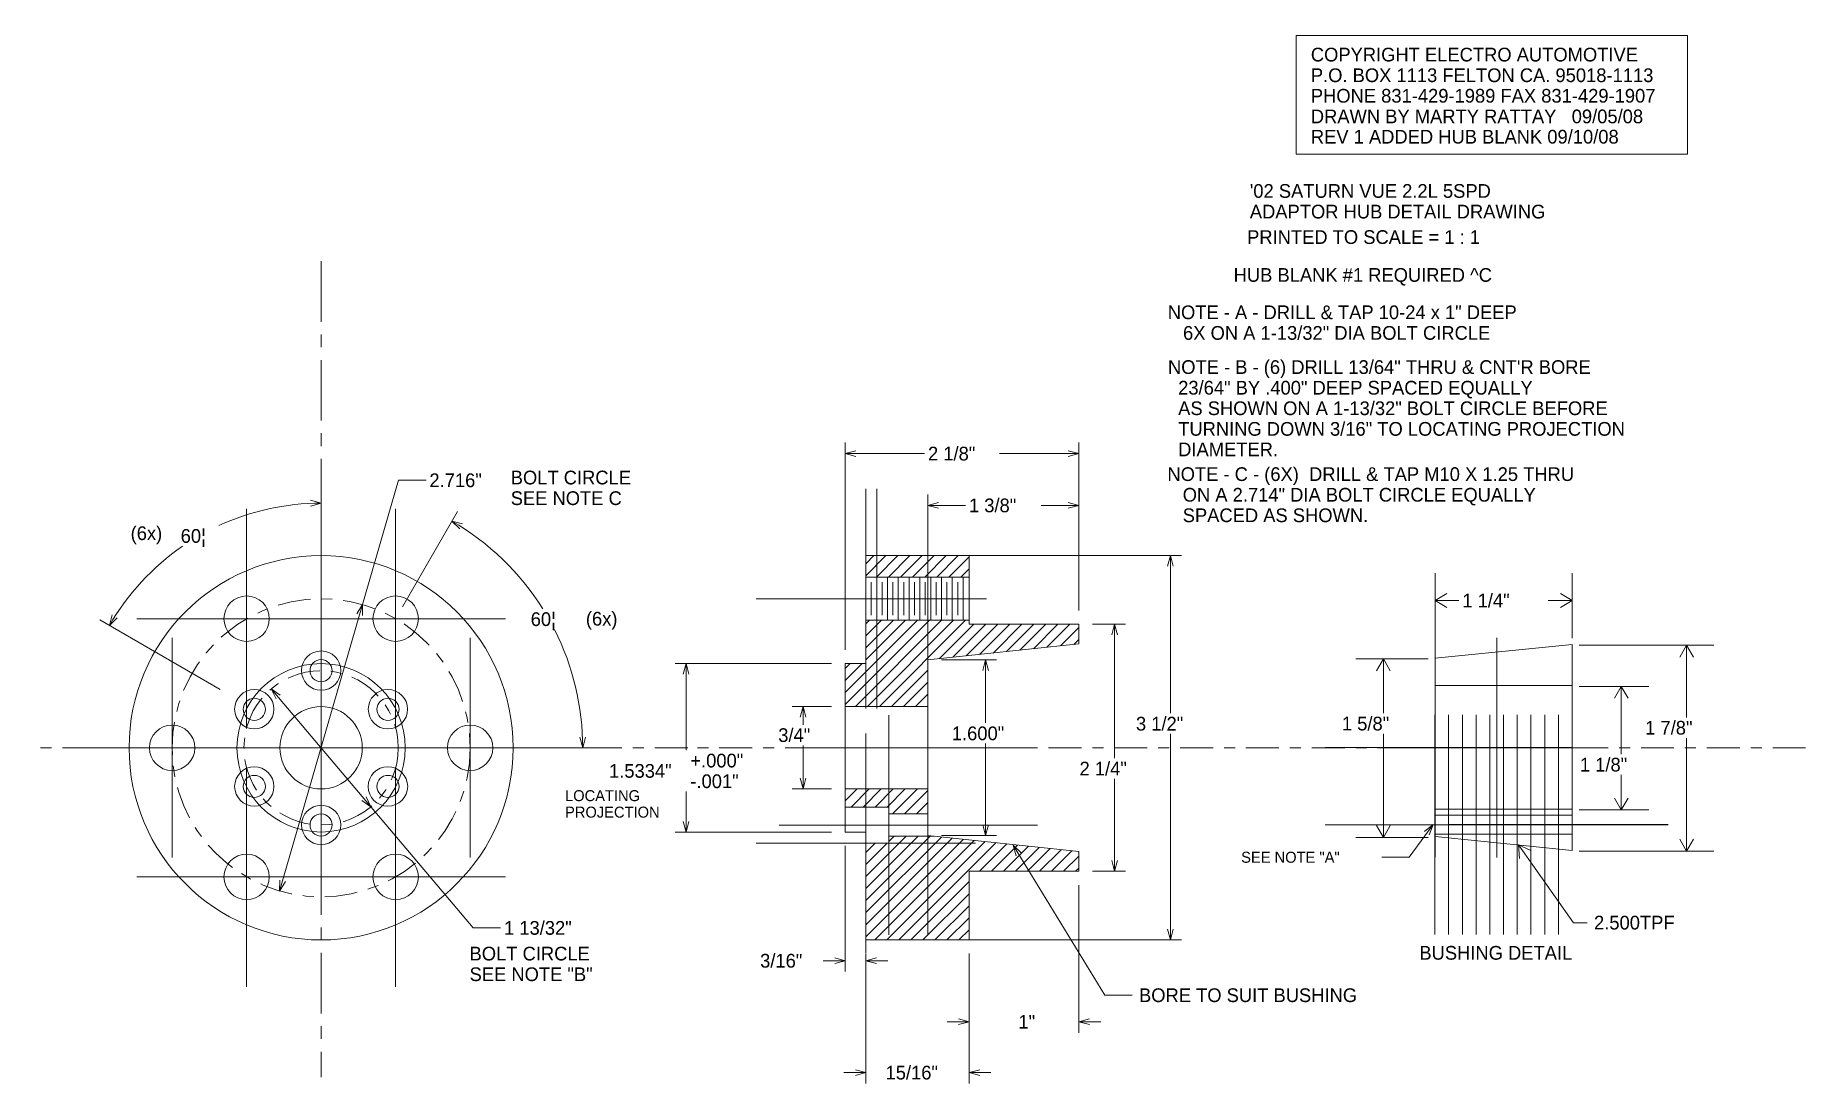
# Model space of a CAD drawing. Header units: inches. Extents: x -2.6 to 13.5, y -3.1 to 6.5.
import ezdxf

# ---------------------------------------------------------------- set-up
doc = ezdxf.new("R2010")
doc.units = ezdxf.units.IN
doc.header["$MEASUREMENT"] = 0
doc.header["$PDMODE"] = 2
doc.header["$PDSIZE"] = -2
for name, pattern in [('CENTER2', [0.5, 0.3, -0.075, 0.05, -0.075]), ('CENTERD', [0.4844, 0.2969, -0.0625, 0.0625, -0.0625]), ('GC   6', [0.5, 0.3, -0.075, 0.05, -0.075])]:
    doc.linetypes.add(name, pattern=pattern)
for name, color, linetype in [('DIMENSIONS', 7, 'Continuous'), ('HUB', 7, 'Continuous'), ('PARTS', 7, 'Continuous'), ('TERMBLOCK', 7, 'Continuous')]:
    doc.layers.add(name, color=color, linetype=linetype)
doc.styles.add('ENGINEER', font='ENGINEER.SHX', dxfattribs={"height": 0.2})
pattern_1 = [(45, (0, 0), (-0.0548008, 0.0548008), [6200])]

msp = doc.modelspace()

# ---------------------------------------------------------------- hatches: boundary and pattern name
at = {"layer": 'DIMENSIONS', "linetype": 'Continuous', "lineweight": 18}
h = msp.add_hatch(dxfattribs=at)
h.set_pattern_fill('ANSI31', color=93, scale=0.62, style=0, pattern_type=2)
h.set_pattern_definition(pattern_1)
h.paths.add_polyline_path([(4.965, 1.75), (4.965, 1.555), (5.064, 1.555), (5.162, 1.555), (5.26, 1.555), (5.359, 1.555), (5.457, 1.555), (5.556, 1.555), (5.654, 1.555), (5.752, 1.555), (5.851, 1.555), (5.905, 1.555), (5.905, 1.75)])
h = msp.add_hatch(dxfattribs=at)
h.set_pattern_fill('ANSI31', color=93, scale=0.62, style=0, pattern_type=2)
h.set_pattern_definition(pattern_1)
h.paths.add_polyline_path([(4.965, 1.161), (4.965, 0.767), (4.777, 0.767), (4.777, 0.375), (5.53, 0.375), (5.53, 0.8), (6.905, 0.946), (6.905, 1.125), (5.905, 1.125), (5.905, 1.161), (5.851, 1.161), (5.752, 1.161), (5.654, 1.161), (5.556, 1.161), (5.457, 1.161), (5.359, 1.161), (5.26, 1.161), (5.162, 1.161), (5.064, 1.161)])
h = msp.add_hatch(dxfattribs=at)
h.set_pattern_fill('ANSI31', color=93, scale=0.62, style=0, pattern_type=2)
h.set_pattern_definition(pattern_1)
h.paths.add_polyline_path([(4.965, -0.869), (4.965, -1.75), (5.905, -1.75), (5.905, -1.125), (6.905, -1.125), (6.905, -0.946), (5.585, -0.806), (5.175, -0.806), (5.175, -0.869)])
at = {"layer": 'HUB', "linetype": 'Continuous', "lineweight": 18}
h = msp.add_hatch(dxfattribs=at)
h.set_pattern_fill('ANSI31', color=93, scale=0.62, style=0, pattern_type=2)
h.set_pattern_definition(pattern_1)
h.paths.add_polyline_path([(4.777, -0.375), (4.777, -0.54), (5.175, -0.54), (5.175, -0.603), (5.53, -0.603), (5.53, -0.375)])

# ---------------------------------------------------------------- linework, layer by layer
at = {"layer": 'DIMENSIONS', "color": 93, "linetype": 'Continuous', "lineweight": 18}
for p, q in [((8.887, 6.488), (12.454, 6.488)), ((8.887, 5.408), (8.887, 6.488)), ((12.454, 6.488), (12.454, 5.408)), ((12.454, 5.408), (8.887, 5.408)), ((4.777, 0.892), (4.777, 2.78)), ((6.905, 1.25), (6.905, 2.78)), ((4.777, 2.68), (4.874, 2.706)), ((4.777, 2.68), (4.874, 2.654)), ((4.777, 2.68), (5.5, 2.68)), ((6.182, 2.68), (6.905, 2.68)), ((6.905, 2.68), (6.809, 2.706)), ((6.905, 2.68), (6.809, 2.654)), ((-0.378, -1.305), (0.706, 2.437)), ((0.706, 2.437), (0.956, 2.437)), ((0, 1.062), (0, 2.328)), ((5.53, 0.925), (5.53, 2.308)), ((6.905, 1.25), (6.905, 2.308)), ((0, 2.228), (-0.097, 2.254)), ((0, 2.228), (-0.097, 2.202)), ((0.742, 1.285), (1.242, 2.151)), ((5.53, 2.208), (5.627, 2.234)), ((5.53, 2.208), (5.627, 2.182)), ((5.53, 2.208), (5.873, 2.208)), ((6.562, 2.208), (6.905, 2.208)), ((6.905, 2.208), (6.809, 2.234)), ((6.905, 2.208), (6.809, 2.182)), ((1.192, 2.064), (1.289, 2.039)), ((1.192, 2.064), (1.263, 1.994)), ((5.84, 1.75), (7.84, 1.75)), ((5.905, 1.75), (5.905, 1.125)), ((7.74, 1.75), (7.715, 1.653)), ((7.74, 1.75), (7.766, 1.653)), ((7.74, 0.314), (7.74, 1.75)), ((10.152, 0.872), (10.152, 1.591)), ((11.402, 0.997), (11.402, 1.591)), ((0.378, 1.305), (0.326, 1.219)), ((0.378, 1.305), (0.376, 1.205)), ((10.152, 1.341), (10.26, 1.404)), ((10.152, 1.341), (10.26, 1.279)), ((10.152, 1.341), (10.37, 1.341)), ((11.183, 1.341), (11.402, 1.341)), ((11.402, 1.341), (11.294, 1.404)), ((11.402, 1.341), (11.294, 1.279)), ((-0.92, 0.531), (-2.016, 1.164)), ((-1.929, 1.114), (-1.903, 1.21)), ((-1.929, 1.114), (-1.859, 1.185)), ((7.03, 1.125), (7.331, 1.125)), ((7.231, 1.125), (7.205, 1.028)), ((7.231, 1.125), (7.257, 1.028)), ((7.231, -0.095), (7.231, 1.125)), ((10.089, 0.809), (9.431, 0.809)), ((9.681, 0.809), (9.618, 0.701)), ((9.681, 0.809), (9.743, 0.701)), ((9.681, 0.315), (9.681, 0.809)), ((10.152, 0.816), (11.402, 0.941)), ((10.152, 0.003), (10.152, 0.816)), ((11.402, 0.003), (11.402, 0.941)), ((11.464, 0.934), (12.694, 0.934)), ((12.444, 0.934), (12.382, 0.826)), ((12.444, 0.934), (12.507, 0.826)), ((12.444, 0.277), (12.444, 0.934)), ((4.652, 0.767), (3.226, 0.767)), ((3.326, 0.767), (3.3, 0.67)), ((3.326, 0.767), (3.352, 0.67)), ((3.326, -0.023), (3.326, 0.767)), ((5.655, 0.8), (6.155, 0.8)), ((6.055, 0.8), (6.03, 0.703)), ((6.055, 0.8), (6.081, 0.703)), ((6.055, 0.226), (6.055, 0.8)), ((-0.454, 0.537), (-0.372, 0.48)), ((-0.454, 0.537), (-0.411, 0.447)), ((-0.454, 0.537), (1.386, -1.64)), ((10.154, 0.566), (11.402, 0.566)), ((11.464, 0.559), (12.099, 0.559)), ((11.849, 0.559), (11.787, 0.451)), ((11.849, 0.559), (11.912, 0.451)), ((11.849, -0.059), (11.849, 0.559)), ((4.652, 0.375), (4.292, 0.375)), ((4.392, 0.375), (4.366, 0.278)), ((4.392, 0.375), (4.417, 0.278)), ((4.392, 0.209), (4.392, 0.375)), ((1.483, 0), (2.484, 0)), ((2.384, 0), (2.358, 0.097)), ((2.384, 0), (2.41, 0.097)), ((4.392, -0.375), (4.392, 0.022)), ((6.055, -0.8), (6.055, 0.038)), ((7.74, -1.75), (7.74, 0.126)), ((9.681, -0.816), (9.681, 0.126)), ((10.152, -0.809), (10.152, 0.003)), ((10.152, 0.003), (11.402, 0.003)), ((11.402, 0.003), (11.402, -0.934)), ((12.444, -0.941), (12.444, 0.089)), ((4.392, -0.375), (4.366, -0.278)), ((4.392, -0.375), (4.417, -0.278)), ((7.231, -1.125), (7.231, -0.283)), ((11.849, -0.566), (11.849, -0.247)), ((0.454, -0.537), (0.372, -0.48)), ((0.454, -0.537), (0.411, -0.447)), ((3.326, -0.767), (3.326, -0.399)), ((4.652, -0.375), (4.292, -0.375)), ((11.849, -0.566), (11.787, -0.458)), ((11.849, -0.566), (11.912, -0.458)), ((10.152, -0.559), (11.402, -0.559)), ((10.152, -0.614), (11.402, -0.614)), ((11.464, -0.566), (12.099, -0.566)), ((4.652, -0.767), (3.226, -0.767)), ((3.326, -0.767), (3.3, -0.67)), ((3.326, -0.767), (3.352, -0.67)), ((5.655, -0.8), (6.155, -0.8)), ((6.055, -0.8), (6.03, -0.703)), ((6.055, -0.8), (6.081, -0.703)), ((9.681, -0.816), (9.618, -0.708)), ((9.681, -0.816), (9.743, -0.708)), ((10.134, -0.699), (9.916, -0.997)), ((10.134, -0.699), (10.056, -0.761)), ((10.134, -0.699), (10.098, -0.792)), ((10.152, -0.786), (11.402, -0.786)), ((4.777, -0.892), (4.777, -2.039)), ((6.306, -0.887), (6.379, -0.956)), ((6.306, -0.887), (6.334, -0.983)), ((6.306, -0.887), (7.142, -2.253)), ((10.089, -0.816), (9.431, -0.816)), ((10.152, -0.809), (11.402, -0.934)), ((10.911, -0.883), (11.025, -0.935)), ((10.911, -0.883), (10.923, -1.008)), ((10.911, -0.883), (11.414, -1.593)), ((11.464, -0.941), (12.694, -0.941)), ((12.444, -0.941), (12.382, -0.833)), ((12.444, -0.941), (12.507, -0.833)), ((5.905, -1.75), (5.905, -1.125)), ((7.03, -1.125), (7.331, -1.125)), ((7.231, -1.125), (7.205, -1.028)), ((7.231, -1.125), (7.257, -1.028)), ((9.916, -0.997), (9.666, -0.997)), ((-0.378, -1.305), (-0.376, -1.205)), ((-0.378, -1.305), (-0.326, -1.219)), ((6.905, -1.25), (6.905, -2.595)), ((11.414, -1.593), (11.539, -1.593)), ((1.386, -1.64), (1.636, -1.64)), ((5.84, -1.75), (7.84, -1.75)), ((7.74, -1.75), (7.715, -1.653)), ((7.74, -1.75), (7.766, -1.653)), ((4.777, -1.939), (4.681, -1.913)), ((4.965, -1.875), (4.965, -2.039)), ((4.965, -1.875), (4.965, -3.058)), ((4.965, -1.939), (5.062, -1.913)), ((5.905, -1.875), (5.905, -3.058)), ((5.905, -1.875), (5.905, -2.595)), ((4.777, -1.939), (4.577, -1.939)), ((4.777, -1.939), (4.681, -1.965)), ((4.965, -1.939), (5.062, -1.965)), ((4.965, -1.939), (5.165, -1.939)), ((7.142, -2.253), (7.392, -2.253)), ((5.905, -2.495), (5.705, -2.495)), ((5.905, -2.495), (5.809, -2.469)), ((5.905, -2.495), (5.809, -2.521)), ((6.905, -2.495), (7.002, -2.469)), ((6.905, -2.495), (7.002, -2.521)), ((6.905, -2.495), (7.105, -2.495)), ((4.965, -2.958), (4.765, -2.958)), ((4.965, -2.958), (4.869, -2.932)), ((4.965, -2.958), (4.869, -2.984)), ((5.905, -2.958), (6.002, -2.932)), ((5.905, -2.958), (6.002, -2.984)), ((5.905, -2.958), (6.105, -2.958))]:
    msp.add_line(p, q, dxfattribs=at)
at = {"layer": 'DIMENSIONS', "color": 93, "linetype": 'GC   6', "lineweight": 18}
for p, q in [((10.401, -0.701), (10.401, -0.614)), ((10.651, -0.701), (10.651, -0.614)), ((10.901, -0.701), (10.901, -0.614)), ((11.151, -0.701), (11.151, -0.614)), ((10.151, -0.701), (11.402, -0.701)), ((10.276, -0.701), (10.276, -0.646)), ((10.276, -0.701), (10.276, -0.755)), ((10.401, -0.701), (10.401, -0.787)), ((10.526, -0.701), (10.526, -0.646)), ((10.526, -0.701), (10.526, -0.755)), ((10.651, -0.701), (10.651, -0.787)), ((10.776, -0.701), (10.776, -0.646)), ((10.776, -0.701), (10.776, -0.755)), ((10.901, -0.701), (10.901, -0.787)), ((11.026, -0.701), (11.026, -0.646)), ((11.026, -0.701), (11.026, -0.755)), ((11.151, -0.701), (11.151, -0.787)), ((11.276, -0.701), (11.276, -0.646)), ((11.276, -0.701), (11.276, -0.755))]:
    msp.add_line(p, q, dxfattribs=at)
at = {"layer": 'DIMENSIONS', "color": 93, "linetype": 'Continuous', "lineweight": 18}
for centre, radius in [((0, 0.703), 0.179), ((0, 0.703), 0.101), ((-0.609, 0.351), 0.179), ((0.609, 0.351), 0.179), ((-0.609, 0.351), 0.101), ((0, 0), 0.375), ((0.609, 0.351), 0.101), ((-0.609, -0.352), 0.179), ((-0.609, -0.352), 0.101), ((0.609, -0.352), 0.18), ((0.609, -0.352), 0.101), ((0, -0.703), 0.179), ((0, -0.703), 0.101)]:
    msp.add_circle(centre, radius, dxfattribs=at)
at = {"layer": 'DIMENSIONS', "color": 93, "linetype": 'GC   6', "lineweight": 18}
msp.add_circle((0, 0), 0.703, dxfattribs=at)
at = {"layer": 'DIMENSIONS', "color": 93, "linetype": 'Continuous', "lineweight": 18}
for radius, start, end in [(2.228, 90, 114.7409), (2.384, 32.0603, 60), (2.228, 124.5288, 150), (2.384, 0, 26.87)]:
    msp.add_arc((0, 0), radius, start, end, dxfattribs=at)
for p in [(5.53, 0), (10.152, 0.003), (10.152, 0.003), (10.152, 0.003), (10.714, 0), (10.714, 0), (10.151, -0.701), (10.276, -0.701), (10.401, -0.701), (10.401, -0.701), (10.526, -0.701), (10.526, -0.701), (10.651, -0.701), (10.651, -0.701), (10.651, -0.701), (10.776, -0.701), (10.901, -0.701), (10.901, -0.701), (11.026, -0.701), (11.151, -0.701), (11.151, -0.701), (11.276, -0.701), (11.277, -0.7), (11.277, -0.7), (11.277, -0.7), (11.277, -0.7)]:
    msp.add_point(p, dxfattribs=at)
at = {"layer": 'DIMENSIONS', "color": 8, "linetype": 'Continuous', "lineweight": 18}
msp.add_point((5.175, -0.704), dxfattribs=at)
at = {"layer": 'HUB', "color": 93, "linetype": 'Continuous', "lineweight": 18}
for p, q in [((4.965, 0.767), (4.965, 1.75)), ((4.965, 1.75), (5.905, 1.75)), ((4.965, 1.555), (5.905, 1.555)), ((5.014, 1.508), (5.014, 1.208)), ((5.064, 1.555), (5.064, 1.161)), ((5.113, 1.508), (5.113, 1.208)), ((5.162, 1.555), (5.162, 1.161)), ((5.211, 1.508), (5.211, 1.208)), ((5.26, 1.555), (5.26, 1.161)), ((5.31, 1.508), (5.31, 1.208)), ((5.359, 1.555), (5.359, 1.161)), ((5.408, 1.508), (5.408, 1.208)), ((5.457, 1.555), (5.457, 1.161)), ((5.506, 1.508), (5.506, 1.208)), ((5.556, 1.555), (5.556, 1.161)), ((5.605, 1.508), (5.605, 1.208)), ((5.654, 1.555), (5.654, 1.161)), ((5.703, 1.508), (5.703, 1.208)), ((5.752, 1.555), (5.752, 1.161)), ((5.802, 1.508), (5.802, 1.208)), ((5.851, 1.555), (5.851, 1.161)), ((4.965, 1.161), (5.905, 1.161)), ((5.905, 1.125), (6.905, 1.125)), ((6.905, 1.125), (6.905, 0.946)), ((6.905, 0.946), (5.53, 0.8)), ((4.777, 0.767), (4.777, -0.767)), ((4.965, 0.767), (4.777, 0.767)), ((5.53, 0.8), (5.53, -0.8)), ((4.777, 0.375), (5.53, 0.375)), ((4.777, -0.375), (5.53, -0.375)), ((5.175, -0.54), (4.777, -0.54)), ((5.175, -0.54), (5.175, -0.869)), ((5.175, -0.603), (5.53, -0.603)), ((4.965, -0.767), (4.777, -0.767)), ((4.965, -0.767), (4.965, -1.75)), ((4.965, -0.767), (4.965, -1.75)), ((5.175, -0.806), (5.585, -0.806)), ((5.53, -0.8), (6.905, -0.946)), ((4.965, -0.869), (5.175, -0.869)), ((6.905, -0.946), (6.905, -1.125)), ((6.905, -1.125), (5.905, -1.125)), ((4.965, -1.75), (5.905, -1.75))]:
    msp.add_line(p, q, dxfattribs=at)
at = {"layer": 'HUB', "color": 93, "linetype": 'CENTERD', "lineweight": 18, "ltscale": 0.250005}
msp.add_line((4.905, 1.358), (5.905, 1.358), dxfattribs=at)
at = {"layer": 'HUB', "color": 93, "linetype": 'GC   6', "lineweight": 18}
msp.add_line((5.43, -0.704), (4.775, -0.704), dxfattribs=at)
at = {"layer": 'HUB', "color": 93, "linetype": 'Continuous', "lineweight": 18}
for p in [(4.965, 1.358), (5.064, 1.358), (5.53, 0), (5.53, -0.704), (4.965, -0.869)]:
    msp.add_point(p, dxfattribs=at)
at = {"layer": 'TERMBLOCK', "color": 93, "linetype": 'CENTERD', "lineweight": 18, "ltscale": 1.858065}
msp.add_line((0, 4.432), (0, -3), dxfattribs=at)
at = {"layer": 'TERMBLOCK', "color": 93, "linetype": 'GC   6', "lineweight": 18}
for p, q in [((3.342, 0), (-2.604, 0)), ((13.529, 0), (3.342, 0))]:
    msp.add_line(p, q, dxfattribs=at)
at = {"layer": 'TERMBLOCK', "color": 93, "linetype": 'Continuous', "lineweight": 18}
for centre, radius in [((0, 0), 1.75), ((-0.679, 1.176), 0.207), ((0.679, 1.176), 0.207), ((0, 0), 0.767), ((-1.358, 0), 0.207), ((1.358, 0), 0.207), ((-0.679, -1.176), 0.207), ((0.679, -1.176), 0.207)]:
    msp.add_circle(centre, radius, dxfattribs=at)
at = {"layer": 'TERMBLOCK', "color": 93, "linetype": 'CENTER2', "lineweight": 18}
msp.add_circle((0, 0), 1.358, dxfattribs=at)
at = {"layer": 'TERMBLOCK', "color": 93, "linetype": 'Continuous', "lineweight": 18}
for p in [(-0.679, 1.176), (0.679, 1.176), (-1.358, 0), (0, 0), (1.358, 0), (-0.679, -1.176), (0.679, -1.176)]:
    msp.add_point(p, dxfattribs=at)

# ---------------------------------------------------------------- texts
at = {"layer": 'DIMENSIONS', "color": 93, "linetype": 'Continuous', "lineweight": 18, "style": 'ENGINEER'}
for s, height, p in [('COPYRIGHT ELECTRO AUTOMOTIVE', 0.125, (9.02, 6.251)), ('P.O. BOX 1113 FELTON CA. 95018-1113', 0.125, (9.02, 6.063)), ('PHONE 831-429-1989 FAX 831-429-1907', 0.125, (9.02, 5.876)), ('DRAWN BY MARTY RATTAY   09/05/08', 0.125, (9.02, 5.688)), ('REV 1 ADDED HUB BLANK 09/10/08', 0.125, (9.02, 5.503)), ("'02 SATURN VUE 2.2L 5SPD ", 0.125, (8.464, 5.009)), ('ADAPTOR HUB DETAIL DRAWING', 0.125, (8.464, 4.821)), ('PRINTED TO SCALE = 1 : 1', 0.125, (8.439, 4.589)), (' HUB BLANK #1 REQUIRED ^C', 0.125, (8.27, 4.244)), ('2 1/8"', 0.125, (5.531, 2.617)), ('2.716"', 0.125, (0.987, 2.374)), ('1 3/8"', 0.125, (5.904, 2.145)), ('(6x)', 0.125, (-1.736, 1.892)), ('60¦', 0.125, (-1.28, 1.867)), ('1 1/4"', 0.125, (10.401, 1.279)), ('60¦', 0.125, (1.91, 1.109)), ('3/4"', 0.125, (4.166, 0.053)), ('1.600"', 0.125, (5.748, 0.069)), ('3 1/2"', 0.125, (7.426, 0.157)), ('1 5/8"', 0.125, (9.303, 0.158)), ('1 7/8"', 0.125, (12.067, 0.12)), ('1.5334"', 0.125, (2.624, -0.273)), ('+.000"', 0.125, (3.365, -0.179)), ('2 1/4"', 0.125, (6.912, -0.252)), ('1 1/8"', 0.125, (11.472, -0.216)), ('-.001"', 0.125, (3.365, -0.367)), ('LOCATING', 0.1, (2.223, -0.486)), ('PROJECTION', 0.1, (2.223, -0.636)), ('SEE NOTE "A"', 0.1, (8.385, -1.047)), ('1 13/32"', 0.125, (1.667, -1.703)), ('2.500TPF', 0.125, (11.601, -1.655)), ('BOLT CIRCLE', 0.125, (1.353, -1.937)), ('3/16"', 0.125, (4.001, -2.002)), ('BUSHING DETAIL', 0.125, (10.009, -1.93)), ('SEE NOTE "B"', 0.125, (1.353, -2.125)), ('BORE TO SUIT BUSHING', 0.125, (7.454, -2.316)), ('1"', 0.125, (6.355, -2.558)), ('15/16"', 0.125, (5.144, -3.021))]:
    msp.add_text(s, height=height, dxfattribs=at).set_placement(p)
at = {"layer": 'PARTS', "color": 93, "linetype": 'Continuous', "lineweight": 18, "style": 'ENGINEER'}
for s, p in [('NOTE - A - DRILL & TAP 10-24 x 1" DEEP', (7.716, 3.904)), ('   6X ON A 1-13/32" DIA BOLT CIRCLE', (7.716, 3.716)), ('NOTE - B - (6) DRILL 13/64" THRU & CNT\'R BORE ', (7.718, 3.405)), ('  23/64" BY .400" DEEP SPACED EQUALLY', (7.718, 3.217)), ('  AS SHOWN ON A 1-13/32" BOLT CIRCLE BEFORE', (7.718, 3.03)), ('  TURNING DOWN 3/16" TO LOCATING PROJECTION', (7.718, 2.842)), ('  DIAMETER.', (7.718, 2.655)), ('NOTE - C - (6X)  DRILL & TAP M10 X 1.25 THRU', (7.713, 2.43)), ('   ON A 2.714" DIA BOLT CIRCLE EQUALLY ', (7.713, 2.242)), ('   SPACED AS SHOWN.', (7.713, 2.055))]:
    msp.add_text(s, height=0.125, dxfattribs=at).set_placement(p)
at = {"layer": 'TERMBLOCK', "color": 93, "linetype": 'Continuous', "lineweight": 18, "style": 'ENGINEER'}
for s, p in [('BOLT CIRCLE', (1.728, 2.399)), ('SEE NOTE C', (1.728, 2.211)), ('(6x)', (2.413, 1.113))]:
    msp.add_text(s, height=0.125, dxfattribs=at).set_placement(p)

doc.saveas('drawing.dxf')
